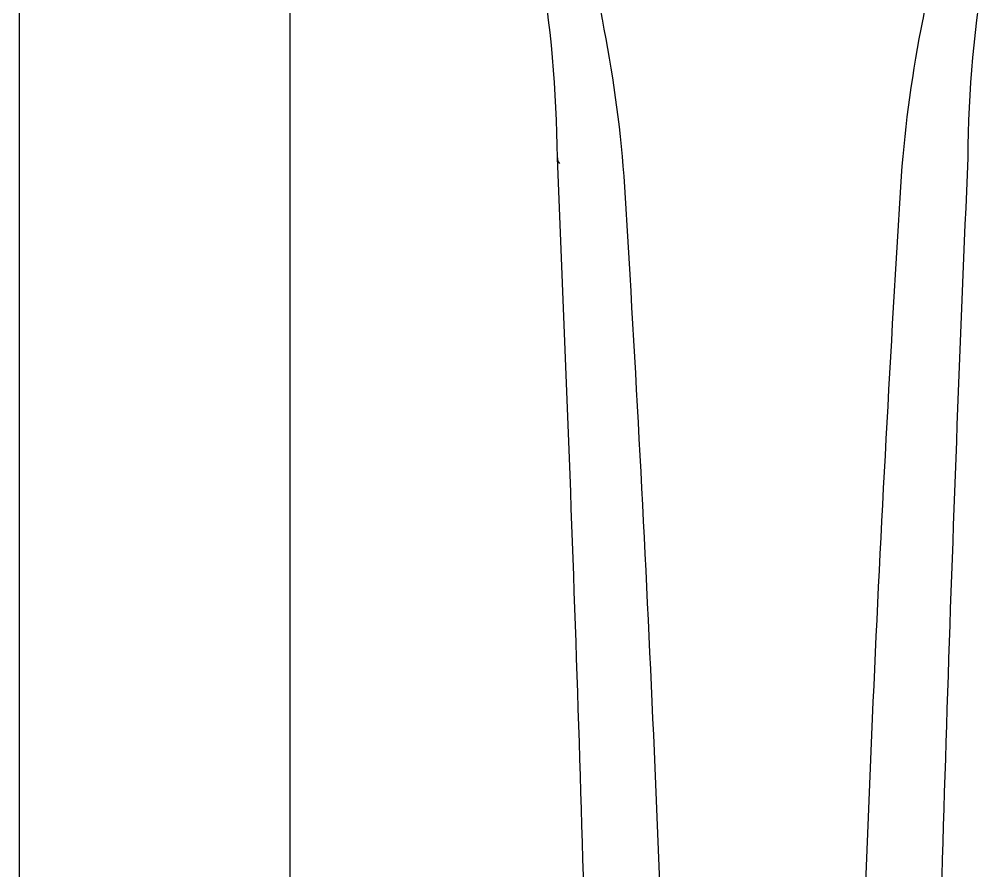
# Model space of a CAD drawing. Header units: millimetres. Extents: x 169 to 4368, y -1049 to 1924.
# Drawn here: x 453.02 to 460.87, y 1169.71 to 1176.62 of the extents above; entities that cross this region are included whole.
import ezdxf

# ---------------------------------------------------------------- set-up
doc = ezdxf.new("R2010")
doc.units = ezdxf.units.MM

msp = doc.modelspace()

# ---------------------------------------------------------------- linework, layer by layer
for p, q in [((453.0235, 1203.3108), (453.0235, 1166.2949)), ((453.0235, 1203.3108), (453.0235, 1166.4008)), ((455.2235, 1166.4008), (455.2235, 1178.1985)), ((455.2235, 1166.4008), (455.2235, 1178.1985))]:
    msp.add_line(p, q)
for centre, radius, start, end in [((455.4197, 1176.1894), 2.3774, 10.40745, 27.67754), ((462.6973, 1176.1894), 2.3774, 152.32246, 169.59255), ((447.5219, 1175.4292), 9.8705, 0.38237, 9.8434), ((470.5894, 1175.4297), 9.8648, 170.15388, 179.62035), ((447.5979, 1174.5675), 10.3651, 4.31121, 11.41524), ((470.5191, 1174.5675), 10.3651, 168.58476, 175.68879), ((25.5974, 1156.8756), 432.1961, 1.31861, 2.469133), ((457.4735, 1175.4977), 0.0812, 181.85774, 217.76399), ((899.9931, 1156.6285), 439.6733, 177.54065, 178.671606), ((212.9148, 1160.0729), 245.4945, 1.572032, 3.567036), ((705.2021, 1160.0729), 245.4943, 176.432964, 178.427969)]:
    msp.add_arc(centre, radius, start, end)

doc.saveas('drawing.dxf')
